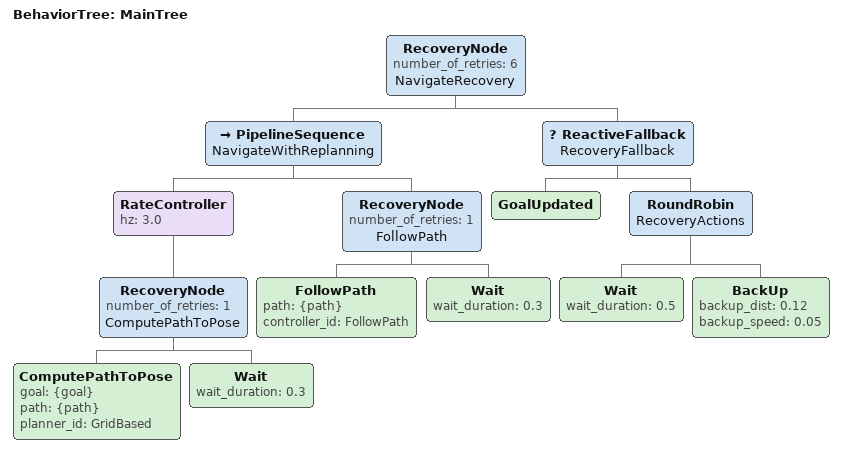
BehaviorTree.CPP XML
<root main_tree_to_execute="MainTree">
  <BehaviorTree ID="MainTree">
    <RecoveryNode number_of_retries="6" name="NavigateRecovery">
      <PipelineSequence name="NavigateWithReplanning">
        <RateController hz="3.0">
          <RecoveryNode number_of_retries="1" name="ComputePathToPose">
            <ComputePathToPose goal="{goal}" path="{path}" planner_id="GridBased"/>
            <Wait wait_duration="0.3"/>
          </RecoveryNode>
        </RateController>
        <RecoveryNode number_of_retries="1" name="FollowPath">
          <FollowPath path="{path}" controller_id="FollowPath"/>
          <Wait wait_duration="0.3"/>
        </RecoveryNode>
      </PipelineSequence>
      <ReactiveFallback name="RecoveryFallback">
        <GoalUpdated/>
        <RoundRobin name="RecoveryActions">
          <Wait wait_duration="0.5"/>
          <BackUp backup_dist="0.12" backup_speed="0.05"/>
        </RoundRobin>
      </ReactiveFallback>
    </RecoveryNode>
  </BehaviorTree>
</root>
